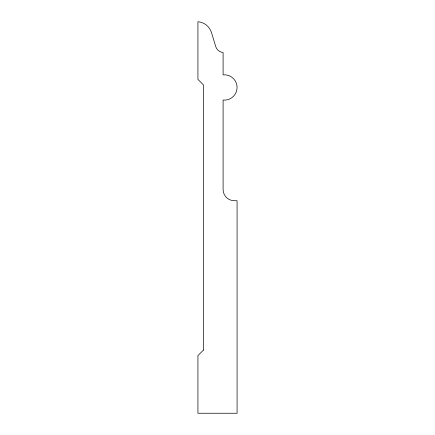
<?xml version="1.0" encoding="UTF-8"?>
<svg xmlns="http://www.w3.org/2000/svg" width="435" height="435" viewBox="0 0 435 435"><rect width="100%" height="100%" fill="white"/><g stroke="black" fill="none" stroke-linecap="round" stroke-linejoin="round"><path stroke-width="0.65" d="M203.52 350.012L197.925 355.602L197.925 413.25L237.075 413.25L237.075 200.72L234.28 200.72A11.185 11.185 0 0 1 223.095 189.535L223.095 100.05A12.653 12.653 0 0 0 237.075 87.468A12.653 12.653 0 0 0 223.095 74.88L223.095 52.51A8.417 8.417 0 0 1 215.733 46.561L211.519 32.658A15.426 15.426 0 0 0 197.925 21.75L197.925 79.398L203.52 84.988L203.52 350.012"/></g></svg>
